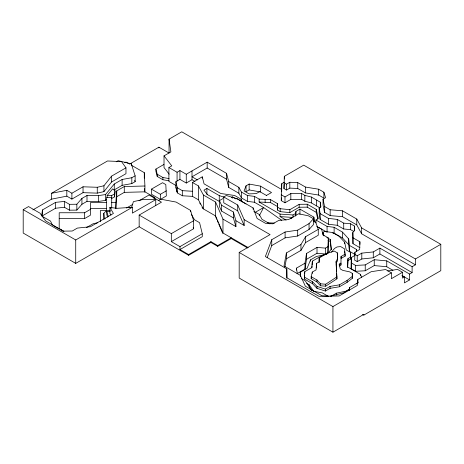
<?xml version="1.0" encoding="UTF-8"?>
<svg xmlns="http://www.w3.org/2000/svg" width="464" height="464" viewBox="0 0 464 464"><rect width="100%" height="100%" fill="white"/><g stroke="black" fill="none" stroke-linecap="round" stroke-linejoin="round"><path stroke-width="0.7" d="M349.578 290.249L349.607 287.535L358.075 282.646M339.248 266.011L340.924 265.043L341.069 256.499L345.129 254.156L344.479 248.803L340.622 246.575L337.09 246.952L334.55 248.414L331.505 252.138M347.669 267.542L347.954 260.588L350.488 259.121L350.593 252.439L346.231 249.916L344.677 242.26L339.01 236.257L332.595 232.551L324.545 231.403L322.944 232.325L323.286 235.48M350.488 259.121L350.593 252.439M284.328 182.207L281.764 183.686L281.283 194.787L284.989 196.927L290.824 193.558L301.623 193.505L304.848 195.367L311.367 197.043L320.311 202.205L320.908 206.834L319.157 207.849L320.172 213.637L328.396 218.387L337.293 219.431L343.714 223.138L350.517 223.752L354.577 226.096L354.658 230.016L352.843 232.499L352.971 237.806L359.902 241.802L359.675 249.487L354.931 252.23L354.693 260.159L357.234 261.621L361.798 258.987L373.282 257.793L379.888 253.976L412.113 272.583L412.113 266.725L379.888 248.118L373.282 251.935L361.798 253.124L357.234 255.763L357.234 261.621M392.915 270.297L386.75 266.736L374.245 265.582L365.238 270.779L355.627 271.289L351.184 268.726L351.347 257.503L355.001 255.391M351.184 268.726L351.347 257.503M319.226 257.949L319.081 261.928L316.541 263.39L316.065 269.909L312.307 272.078L311.176 276.672L311.176 278.638L316.906 281.95L320.514 285.766L325.699 286.195L336.928 278.818L336.11 261.51L337.566 258.628L337.282 252.81L334.341 251.111L327.422 253.216L319.226 257.949L319.128 262.566M350.488 257.16L347.954 258.628L347.611 266.974L360.453 274.386L361.653 277.31M319.696 207.71L311.367 202.907L304.848 201.231L301.623 199.369L290.824 199.416L284.989 202.785L281.283 200.645L281.399 197.873M281.671 191.626L281.764 183.686M297.041 273.656L304.981 269.068L306.507 259.33L317.011 253.269L325.421 253.988L327.961 252.52L328.361 237.945L322.903 234.79L321.674 229.251L316.738 226.403M327.961 252.52L328.361 237.945M283.968 182.7L286.508 184.167L289.809 182.259L297.749 182.613L305.463 187.067L318.664 189.208L323.889 192.224L323.889 198.087L318.664 195.066L305.463 192.925L297.749 188.477L289.809 188.123L286.508 190.025L283.968 188.558L284.328 176.343L303.711 165.155L440.8 244.302L440.8 270.674L363.84 315.102L362.593 314.383M283.968 188.558L284.206 184.324M316.349 267.96L316.541 263.39M116.748 190.89L116.748 196.719L115.826 208.475L115.826 202.64L116.748 190.89L124.282 186.54L144.919 186L144.287 172.666L131.428 165.242M304.326 277.043L312.562 281.799L317.011 286.416L325.38 289.107L330.078 286.398L339.457 284.832L347.089 280.424L352.309 276.387L352.309 278.319L347.089 282.356L339.457 286.764L330.078 288.33L325.38 291.038L317.011 288.347L312.562 283.73L304.326 278.98L304.744 271.724L311.744 267.682L312.365 261.145L322.59 255.241L327.155 253.854M304.326 278.98L304.639 274.99M356.503 251.494L356.677 249.574L349.444 245.404L348.673 238.89L342.525 232.145L334.126 227.296L327.068 226.415L315.949 220L315.949 222.929M351.184 262.868L355.627 265.431L365.238 264.921L374.245 259.718L386.75 260.872L409.573 274.05L409.573 279.914L404.417 282.883L404.417 277.025L402.514 278.127L402.514 272.264L391.384 278.69L391.384 272.832L385.665 269.526L371.212 271.689L357.837 279.409L357.297 285.476L339.132 295.962L318.971 296.316L286.938 277.826L286.781 268.894L265.367 256.528L271.747 239.714L285.093 232.006L297.685 230.167L309.053 223.602L313.449 218.735L308.398 215.818L298.572 213.782L288.527 219.582L278.789 220.377L272.849 223.805L265.605 223.375L257.131 218.48L253.112 207.936L237.382 198.853L226.293 195.489L223.758 196.956L223.758 202.814L237.713 210.871L244.151 225.487L235.915 220.731L233.375 212.013L221.577 205.198L219.42 200.622L222.894 198.615M311.93 267.653L312.057 266.348M312.179 265.037L312.365 261.145M41.58 215.94L42.479 209.931L55.547 202.385L64.392 201.405L69.467 204.334L76.844 204.23L81.925 198.424L87 195.495L98.554 195.582L105.508 194.561L114.254 184.022L122.125 179.481L131.817 177.729L135.14 175.81L131.295 163.833L118.123 160.701L116.244 161.785M111.708 198.476L114.55 196.835L115.014 190.913L112.659 188.871L107.12 195.547L107.12 197.478M114.55 196.835L115.014 190.913M304.981 269.068L304.981 263.21L306.507 253.472L317.011 247.405L325.421 248.124L327.961 246.662M295.556 216.108L295.91 211.439L299.947 209.113L313.85 217.14L314.575 222.134M313.27 220.736L315.671 222.123L318.269 229.378L305.579 236.704L300.945 244.545L286.381 252.955L284.014 265.959L300.382 275.407L305.353 286.195L321.97 295.794L328.338 296.247M284.884 267.026L286.381 258.813L286.381 252.955M311.176 278.638L311.495 277.321M267.154 257.682L271.747 245.572L271.747 239.714M266.44 195.466L271.515 192.531L260.379 186.105L249.151 184.057L246.042 185.855L244.058 190.971L249.133 193.9L256.29 193.587L259.741 191.597L266.568 195.535M326.592 254.266L316.355 256.488L310.573 259.828L307.04 268.354L300.214 272.293L300.365 275.674M336.11 263.477L337.566 260.588L337.566 258.628M259.591 215.215L263.598 207.53L254.429 202.24L247.434 201.37L241.419 197.902L238.873 193.262L238.873 187.398L228.723 181.54L226.536 173.35L207.176 162.174L186.267 174.244L179.933 170.59L177.068 172.243L168.896 167.527L168.896 181.412L175.902 185.455M286.381 258.813L300.945 250.403L305.579 242.562L318.269 235.236L318.269 229.378M51.527 199.149L66.822 196.156L71.897 199.091L83.039 192.659L97.26 193.134L103.942 191.62L103.942 185.762L111.557 176.152L125.97 167.829L121.51 161.588L107.48 160.985L51.527 193.291L51.527 199.149L32.88 209.914M103.942 191.62L111.557 182.01L125.97 173.693L125.97 167.829M328.176 253.025L331.342 249.203L330.31 239.569L326.847 237.568M42.479 209.931L42.479 215.795L55.547 208.249L64.392 207.263L69.467 210.192L76.844 210.093L81.925 204.288L87 201.353L98.554 201.446L105.508 200.419L106.366 199.387M271.747 245.572L285.093 237.864L297.685 236.025L309.053 229.465L313.449 224.593L313.449 218.735M103.994 219.42L103.832 213.307L106.366 210.615L110.374 210.615M356.149 283.985L358.196 282.031M311.176 276.672L316.906 279.983L320.514 283.806L325.699 284.235L336.928 276.857M247.579 247.979L231.223 238.531L217.697 246.343L210.923 242.428L188.616 255.304L139.159 226.757L75.725 263.378L23.2 233.056L23.2 209.641L28.53 206.567L40.026 213.202L45.547 220.852L63.365 231.136L72.262 231.026L77.337 228.091L90.399 226.728L113.413 213.44L109.893 207.414L116.893 208.319L132.362 207.269L132.362 213.127L155.747 199.63L155.747 205.488M51.527 193.291L66.822 190.298L71.897 193.227L83.039 186.795L97.26 187.276L103.942 185.762M124.717 162.754L125.918 162.058L128.366 163.473M129.462 164.186L158.908 147.181L169.058 153.045L169.058 139.154L181.766 131.817L281.764 189.544M169.18 174.197L164.018 167.527L164.018 155.863L170.891 151.896L169.058 139.154M135.14 175.81L135.14 181.673L131.817 183.593L122.125 185.339L114.254 189.88L114.254 184.022M169.053 180.809L162.899 179.736L157.238 176.471L155.904 171.303L155.904 169.076L163.943 164.442M107.12 195.547L111.708 195.547L114.55 193.906M59.201 228.653L59.201 212.75L84.593 212.75L90.387 209.409M116.748 196.719L124.282 192.369L144.919 191.835L154.779 197.525L154.779 198.795M168.896 167.527L171.767 165.868L164.018 155.863M59.201 218.585L84.593 218.585L90.387 215.238L90.387 202.64L106.366 202.64M151.426 189.144L160.358 194.3L160.358 199.398L151.426 194.242L151.426 189.144L162.568 182.712L165.816 184.585L166.344 195.941L158.572 200.518M86.339 227.662L93.148 223.729L97.823 222.72M126.481 208.029L132.745 204.409M139.009 200.796L149.031 195.008L161.466 202.188L139.159 215.064L139.159 226.757M175.902 187.566L175.902 181.708L179.933 179.377L186.267 183.031L192.003 179.725L195.008 181.459M23.2 209.641L75.725 239.969L132.362 207.269M153.63 198.186L154.779 197.525M160.358 194.3L166.344 190.843M238.873 193.262L228.723 187.398L226.536 179.208L207.176 168.032L192.003 176.79L197.415 179.916M248.147 247.544L222.975 233.015L215.598 215.946L203.418 208.916L198.395 199.793L192.461 196.365L192.461 182.474L202.229 176.836L204.079 183.86L220.777 193.5L234.697 195.512L241.071 199.189L242.162 201.828M223.642 197.078L219.263 195.588L206.903 188.454L203.969 190.147L207.362 194.526M231.403 197.542L232.493 196.91L236.014 198.946M139.159 215.064L171.326 233.63L193.627 220.754L190.547 210.412L176.076 202.06L160.805 199.224M259.678 191.835L249.151 189.921L246.042 191.713L246.042 185.855M171.326 233.63L171.326 241.634L193.627 228.752L193.627 220.754M171.326 241.634L179.974 246.622L202.275 233.746L199.578 222.691L194.503 219.762L191.296 214.287M179.974 246.622L179.974 249.551L202.275 236.675L202.275 233.746M255.577 212.164L263.598 207.53L281.723 220.325M179.974 249.551L188.616 254.545L210.923 241.669L217.697 245.578L231.223 237.771L231.223 238.531M238.873 187.398L241.419 192.038L247.434 195.512L254.429 196.376L259.15 199.102L270.558 199.624L277.385 203.568L277.658 207.234L280.192 208.696L289.832 209.705L299.17 204.317L307.243 204.23L316.228 209.415L318.333 218.619L315.949 220M277.385 203.568L277.658 210.163L280.192 211.625L289.832 212.634L299.17 207.246L307.243 207.164L316.228 212.35L317.736 218.921M259.15 199.102L259.15 202.037L280.059 214.107L293.016 214.965L295.556 213.504M323.06 199.155L324.539 206.503L330.171 209.757L342.461 210.795L356.77 219.06L361.636 227.917L415.402 258.964L415.402 264.822L361.636 233.781L356.77 224.918L342.461 216.653L330.171 215.615L324.539 212.361L323.06 205.013L323.06 199.155L325.595 197.687L323.889 192.224M290.725 218.782L291.873 218.121M363.84 315.102L363.84 314.343L332.937 332.183L239.186 278.058L239.186 252.451L270.089 234.604L244.151 219.629L237.713 205.013L223.758 196.956M296.426 270.1L296.426 268.146L304.981 263.21M345.129 254.156L345.129 256.093L341.069 258.436L341.069 256.499M339.248 265.367L339.248 264.08L340.924 263.111L340.924 265.043M330.861 296.374L336.388 293.178L346.022 291.137L349.589 289.078M349.699 289.258L343.221 292.999L330.02 296.194M239.186 252.451L332.937 306.576L391.384 272.832M415.402 258.964L440.8 244.302M412.113 266.725L415.402 264.822M409.573 274.05L412.113 272.583M129.613 207.611L131.712 207.072L133.417 201.631L142.773 199.566L155.747 199.63M387.742 270.993L397.526 269.381L402.514 272.264M317.33 227.633L318.704 227.453L326.47 231.93M107.59 217.164L106.766 214.501L106.766 211.572L110.188 211.288M106.366 197.478L111.708 197.478M111.708 202.64L115.826 202.64M90.387 208.475L106.639 208.475M106.366 210.557L100.34 210.557L100.34 221.722M267.264 222.766L274.352 223.085M259.15 202.037L270.558 202.559L277.385 206.497M175.902 181.708L177.294 187.763L182.317 190.663L192.461 191.267M175.902 186.806L177.294 192.862L182.317 195.762L192.461 196.365M280.059 214.107L280.059 216.595L292.297 217.407M319.157 207.849L319.157 213.707L320.172 219.501L328.396 224.245L337.293 225.289L343.714 228.996L350.517 229.616L353.997 231.623M332.711 232.98L334.126 233.154L342.525 238.003L348.673 244.748L349.444 251.262L357.234 255.763M155.904 169.076L157.238 174.244L162.899 177.509L169.053 178.582M313.594 291.241L322.364 292.912L328.002 296.171M326.128 295.609L328.872 296.357M105.328 218.811L104.093 218.399L103.832 213.307M352.843 232.499L352.971 243.664L359.902 247.666M402.166 275.639L409.573 279.914M401.963 275.61L404.417 277.025M328.002 240.195L330.31 241.529L331.197 249.789M280.059 216.595L286.079 220.075M236.408 198.395L246.065 203.974M253.849 211.352L259.283 214.49L262.021 219.339L269.955 223.921M352.309 278.319L352.298 273.366L349.757 271.898L342.774 270.379L340.24 268.911L339.248 264.08M192.461 182.474L198.395 185.907L203.418 195.025L203.418 208.916M219.408 201.48L206.903 194.317L206.903 188.454M203.418 195.025L215.598 202.06L222.975 219.124L222.975 233.015M219.42 200.622L219.42 206.48L221.577 211.056L233.375 217.871L235.915 226.594L222.975 219.124M301.548 278.702L305.254 280.836L311.831 290.389M306.669 283.336L309.169 284.78L313.652 291.259M42.178 216.282L50.535 221.113L52.438 225.104M59.201 228.578L63.986 231.345M53.047 225.458L59.125 228.967M60.343 229.668L63.382 231.426M311.617 290.278L309.169 286.746L309.169 284.78M110.948 215.081L109.893 213.272L109.893 207.414M199.735 202.988L200.402 204.206M202.078 207.246L202.745 208.464M215.882 217.367L216.734 219.333M217.297 220.649L218.15 222.616M218.718 223.926L222.691 233.119M134.711 180.339L135.14 181.673M106.766 211.572L108.327 216.607M193.215 227.377L193.627 228.752M322.944 232.325L323.965 235.903M176.053 188.239L176.83 191.603M296.426 268.146L297.372 273.754M344.561 251.407L344.804 253.414M344.967 254.753L345.129 256.093M300.214 272.293L300.666 276.544M336.151 264.173L336.557 271.846M336.632 273.238L336.928 278.818M337.467 258.651L337.282 252.81M144.524 188.506L144.687 192.015M286.839 278.191L286.781 268.894M386.75 260.872L386.75 266.736M379.888 248.118L379.888 253.976M374.245 259.718L374.245 265.582M373.282 251.935L373.282 257.793M365.238 264.921L365.238 270.779M361.798 253.124L361.798 258.987M361.636 227.917L361.636 233.781M360.453 274.386L360.453 275.691M359.902 241.802L359.902 244.406M357.837 279.409L357.837 283.318M356.77 219.06L356.77 224.918M356.677 249.574L356.677 250.879M355.627 265.431L355.627 271.289M354.931 252.23L354.931 254.185M354.577 226.096L354.577 230.654M352.971 237.806L352.971 243.664M352.298 273.366L352.298 275.297M350.517 223.752L350.517 229.616M349.607 287.535L349.607 290.139M349.444 245.404L349.444 251.262M348.673 238.89L348.673 244.748M347.954 258.628L347.954 260.588M347.089 280.424L347.089 282.356M344.677 242.26L344.677 243.571M343.714 223.138L343.714 228.996M342.461 210.795L342.461 216.653M342.525 232.145L342.525 238.003M339.457 284.832L339.457 286.764M337.293 219.431L337.293 225.289M336.388 293.178L336.388 295.145M336.11 261.51L336.11 262.821M334.126 227.296L334.126 233.154M332.937 306.576L332.937 332.183M330.31 239.569L330.31 241.529M330.171 209.757L330.171 215.615M330.078 286.398L330.078 288.33M328.396 218.387L328.396 224.245M327.068 226.415L327.068 232.278M325.699 284.235L325.699 286.195M325.421 248.124L325.421 253.988M325.38 289.107L325.38 291.038M324.539 206.503L324.539 212.361M320.514 283.806L320.514 285.766M320.311 202.205L320.311 207.414M320.172 213.637L320.172 219.501M318.664 189.208L318.664 195.066M317.011 247.405L317.011 253.269M317.011 286.416L317.011 288.347M316.906 279.983L316.906 281.95M316.605 200.071L316.605 205.929M316.228 209.415L316.228 212.35M313.85 217.14L313.85 221.699M312.562 281.799L312.562 283.73M312.307 272.078L312.307 273.389M311.367 197.043L311.367 202.907M310.573 259.828L310.573 261.139M309.053 223.602L309.053 229.465M307.243 204.23L307.243 207.164M306.507 253.472L306.507 259.33M305.579 236.704L305.579 242.562M305.463 187.067L305.463 192.925M304.848 195.367L304.848 201.231M304.744 271.724L304.744 273.656M301.623 193.505L301.623 199.369M300.945 244.545L300.945 250.403M299.947 209.113L299.947 214.322M299.17 204.317L299.17 207.246M297.749 182.613L297.749 188.477M297.685 230.167L297.685 236.025M295.91 211.439L295.91 215.348M293.016 214.965L293.016 217.459M290.824 193.558L290.824 199.416M289.809 182.259L289.809 188.123M289.832 209.705L289.832 212.634M286.508 184.167L286.508 190.025M285.093 232.006L285.093 237.864M284.989 196.927L284.989 202.785M284.328 176.343L284.328 178.947M281.283 194.787L281.283 200.645M280.192 208.696L280.192 211.625M277.658 207.234L277.658 210.163M270.558 199.624L270.558 202.559M265.124 199.381L265.124 202.31M260.379 186.105L260.379 191.963M259.283 214.49L259.283 215.795M254.429 196.376L254.429 202.24M253.112 207.936L253.112 209.241M249.151 184.057L249.151 189.921M247.434 195.512L247.434 201.37M244.151 219.629L244.151 225.487M241.419 192.038L241.419 197.902M241.071 199.189L241.071 200.489M237.713 205.013L237.713 210.871M235.915 220.731L235.915 226.594M233.375 212.013L233.375 217.871M232.493 196.91L232.493 198.215M228.723 181.54L228.723 187.398M226.536 173.35L226.536 179.208M221.577 205.198L221.577 211.056M219.263 195.588L219.263 201.451M217.697 245.578L217.697 246.343M215.598 202.06L215.598 216.711M210.923 241.669L210.923 242.428M207.176 162.174L207.176 168.032M202.229 176.836L202.229 178.141M198.395 185.907L198.395 199.793M192.003 170.932L192.003 179.725M190.547 210.412L190.547 211.741M188.616 254.545L188.616 255.304M186.267 174.244L186.267 183.031M182.317 190.663L182.317 195.762M179.933 170.59L179.933 179.377M177.294 187.763L177.294 192.862M177.068 172.243L177.068 181.035M162.899 177.509L162.899 179.736M158.908 147.181L158.908 147.946M157.238 174.244L157.238 176.471M144.919 186L144.919 191.835M144.287 172.666L144.287 178.13M131.817 177.729L131.817 183.593M131.295 163.833L131.295 165.138M124.282 186.54L124.282 192.369M122.125 179.481L122.125 185.339M111.708 195.547L111.708 208.4M111.557 176.152L111.557 182.01M106.366 198.198L106.366 211.114M105.508 194.561L105.508 200.419M98.554 195.582L98.554 201.446M97.26 187.276L97.26 193.134M87 195.495L87 201.353M84.593 212.75L84.593 218.585M83.039 186.795L83.039 192.659M81.925 198.424L81.925 204.288M76.844 204.23L76.844 210.093M75.725 239.969L75.725 263.378M71.897 193.227L71.897 199.091M69.467 204.334L69.467 210.192M66.822 190.298L66.822 196.156M64.392 201.405L64.392 207.263M55.547 202.385L55.547 208.249"/></g></svg>
